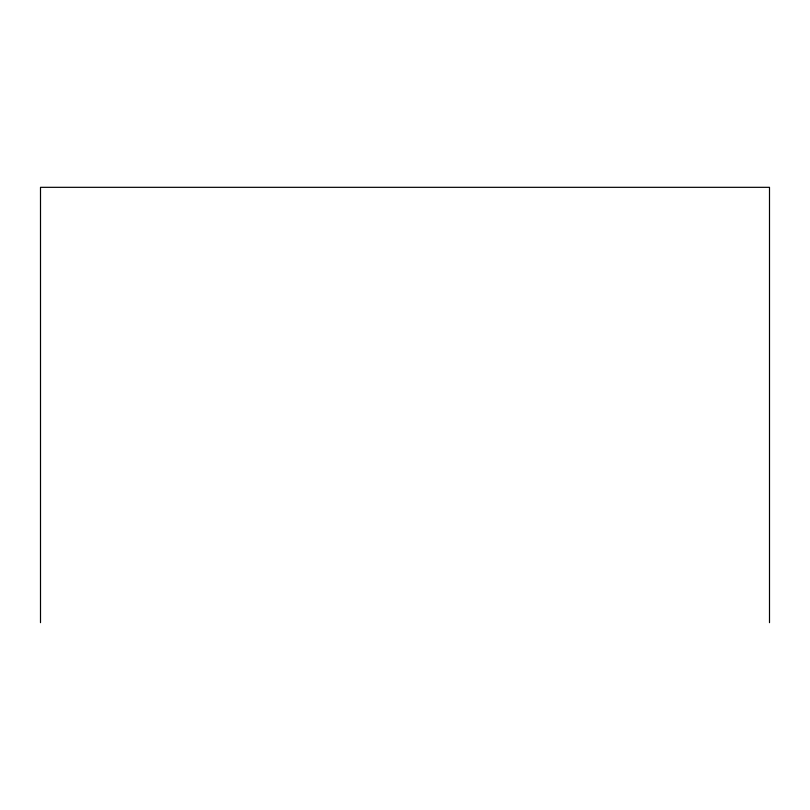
<?xml version="1.0" encoding="UTF-8"?>
<svg xmlns="http://www.w3.org/2000/svg" width="810" height="810" viewBox="0 0 810 810"><rect width="100%" height="100%" fill="white"/><g stroke="black" fill="none" stroke-linecap="round" stroke-linejoin="round"><path stroke-width="1.21" d="M769.5 622.677L769.5 187.323L40.5 187.323L40.5 622.677"/></g></svg>
